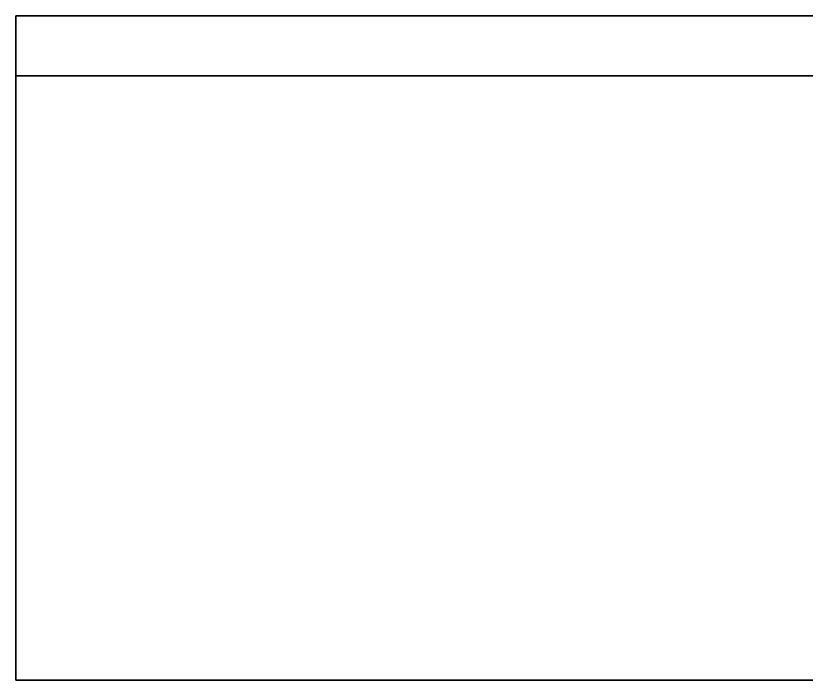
# Model space of a CAD drawing. Extents: x 0 to 5304, y -4676 to 0.
# Drawn here: x 0 to 1977, y -4676 to -3014 of the extents above; entities that cross this region are included whole.
import ezdxf

# ---------------------------------------------------------------- set-up
doc = ezdxf.new("R2010")
doc.units = 0
doc.layers.add('LAYER0', color=7, linetype='CONTINUOUS')
doc.layers.add('LAYER1', color=7, linetype='CONTINUOUS')

msp = doc.modelspace()

# ---------------------------------------------------------------- linework, layer by layer
at = {"layer": 'LAYER0'}
for points, invisible_edges in [([(2029.89, -3014), (0, -4676.25), (0, -3014), (2029.89, -3014)], 1), ([(0, -4676.25), (2029.89, -3014), (5263.88, -4676.25), (0, -4676.25)], 3), ([(0, -3014, 5), (0, -4676.25), (0, -4676.25, 5), (0, -3014, 5)], 1), ([(0, -4676.25), (0, -3014, 5), (0, -3014), (0, -4676.25)], 1), ([(0, -3014, 5), (2029.89, -3014), (0, -3014), (0, -3014, 5)], 1), ([(2029.89, -3014), (0, -3014, 5), (2029.89, -3014, 5), (2029.89, -3014)], 1), ([(5263.88, -4676.25, 5), (0, -3014, 5), (0, -4676.25, 5), (5263.88, -4676.25, 5)], 1), ([(0, -3014, 5), (5263.88, -4676.25, 5), (2029.89, -3014, 5), (0, -3014, 5)], 3), ([(5263.88, -4676.25, 5), (0, -4676.25), (5263.88, -4676.25), (5263.88, -4676.25, 5)], 1), ([(0, -4676.25), (5263.88, -4676.25, 5), (0, -4676.25, 5), (0, -4676.25)], 1)]:
    msp.add_3dface(points, dxfattribs=dict(at, invisible_edges=invisible_edges))
at = {"layer": 'LAYER1'}
for points, invisible_edges in [([(2029.89, -3014, 5), (0, -3164, 5), (0, -3014, 5), (2029.89, -3014, 5)], 1), ([(0, -3164, 5), (2029.89, -3014, 5), (2179.89, -3164, 5), (0, -3164, 5)], 3), ([(0, -3014, 2605), (2029.89, -3014, 5), (0, -3014, 5), (0, -3014, 2605)], 1), ([(2029.89, -3014, 5), (0, -3014, 2605), (2029.89, -3014, 2605), (2029.89, -3014, 5)], 1), ([(0, -3014, 2605), (0, -3164, 5), (0, -3164, 2605), (0, -3014, 2605)], 1), ([(0, -3164, 5), (0, -3014, 2605), (0, -3014, 5), (0, -3164, 5)], 1), ([(2179.89, -3164, 2605), (0, -3014, 2605), (0, -3164, 2605), (2179.89, -3164, 2605)], 1), ([(0, -3014, 2605), (2179.89, -3164, 2605), (2029.89, -3014, 2605), (0, -3014, 2605)], 3), ([(2179.89, -3164, 2605), (0, -3164, 5), (2179.89, -3164, 5), (2179.89, -3164, 2605)], 1), ([(0, -3164, 5), (2179.89, -3164, 2605), (0, -3164, 2605), (0, -3164, 5)], 1)]:
    msp.add_3dface(points, dxfattribs=dict(at, invisible_edges=invisible_edges))

doc.saveas('drawing.dxf')
